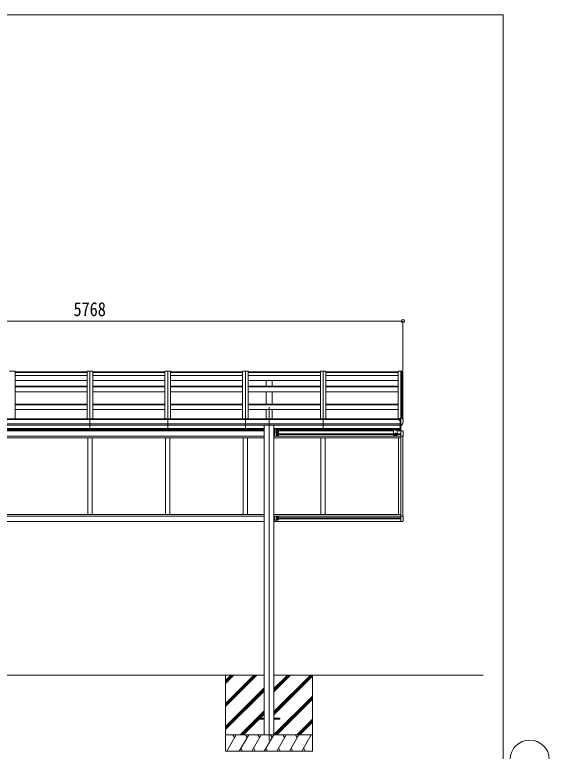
# Model space of a CAD drawing. Units: millimetres at full size, sheet at 1:30; details may follow other scales. Extents: x -8385 to 8479, y -5853 to 5787.
# Drawn here: x 3553 to 8479, y -1006 to 5787 of the extents above; entities that cross this region are included whole.
import ezdxf
from ezdxf.enums import TextEntityAlignment as Align

# ---------------------------------------------------------------- set-up
doc = ezdxf.new("R2010")
doc.units = ezdxf.units.MM
doc.header["$LTSCALE"] = 30
doc.header["$PDMODE"] = 32
doc.header["$PDSIZE"] = 30
for name, color, linetype, lineweight in [('0-0_0', 7, 'Continuous', 9), ('0-1_本体', 4, 'Continuous', 9), ('0-2_部品', 7, 'Continuous', 9), ('0-8_PARTS2', 2, 'Continuous', 9), ('0-A_寸法', 6, 'Continuous', 9), ('1-1_GLASS', 4, 'Continuous', 9), ('1-2_GLASS_SEAL', 7, 'Continuous', 9), ('F-0_240', 7, 'Continuous', 9)]:
    doc.layers.add(name, color=color, linetype=linetype, lineweight=lineweight)
doc.styles.add('ＭＳ ゴシック', font='')
doc.styles.get('ＭＳ ゴシック').set_extended_font_data('MS Gothic')

msp = doc.modelspace()

# ---------------------------------------------------------------- linework, layer by layer
at = {"layer": '0-0_0'}
for p, q in [((2641.24, -304.56), (5850.84, -304.56)), ((5496.04, -353.16), (5544.63, -304.56)), ((5496.04, -367.3), (5558.77, -304.56)), ((5496.04, -381.44), (5572.92, -304.56)), ((5496.04, -593.57), (5785.05, -304.56)), ((5496.04, -579.43), (5770.91, -304.56)), ((5496.04, -565.29), (5756.77, -304.56)), ((5496.04, -304.56), (5496.04, -1004.56)), ((5941.24, -428.46), (6065.13, -304.56)), ((5941.24, -442.6), (6079.27, -304.56)), ((5941.24, -456.74), (6093.42, -304.56)), ((5941.24, -654.73), (6291.41, -304.56)), ((5941.24, -640.59), (6277.27, -304.56)), ((5941.24, -304.56), (7869.1, -304.56)), ((5941.24, -668.87), (6296.04, -314.08)), ((6296.04, -304.56), (6296.04, -1004.56)), ((5496.04, -777.42), (5850.84, -422.62)), ((5496.04, -791.56), (5850.84, -436.77)), ((5496.04, -805.71), (5850.84, -450.91)), ((5941.24, -852.72), (6296.04, -497.92)), ((5953.54, -854.56), (6296.04, -512.07)), ((5967.68, -854.56), (6296.04, -526.21)), ((5631.03, -854.56), (5850.84, -634.75)), ((5799.68, -700.05), (5850.84, -648.9)), ((5813.82, -700.05), (5850.84, -663.04)), ((5645.17, -854.56), (5796.04, -703.7)), ((5659.31, -854.56), (5804.82, -709.05)), ((6151.53, -854.56), (6296.04, -710.05)), ((6165.67, -854.56), (6296.04, -724.2)), ((6179.81, -854.56), (6296.04, -738.34)), ((6296.04, -854.56), (5496.04, -854.56)), ((5506.32, -1004.56), (5592.93, -854.56)), ((5577.93, -880.54), (5562.93, -854.56)), ((5621.79, -1004.56), (5708.4, -854.56)), ((5693.4, -880.55), (5678.39, -854.56)), ((5737.26, -1004.56), (5823.87, -854.56)), ((5808.87, -880.54), (5793.86, -854.56)), ((5852.73, -1004.56), (5939.34, -854.56)), ((5924.34, -880.54), (5909.33, -854.56)), ((5968.2, -1004.56), (6054.81, -854.56)), ((6039.81, -880.54), (6024.81, -854.56)), ((6083.67, -1004.56), (6170.28, -854.56)), ((6140.28, -854.56), (6155.28, -880.54)), ((6199.14, -1004.56), (6285.75, -854.56)), ((5496.04, -1004.56), (6296.04, -1004.56)), ((5636.79, -978.58), (5651.79, -1004.56)), ((5752.26, -978.58), (5767.26, -1004.56)), ((5867.73, -978.58), (5882.73, -1004.56)), ((5983.2, -978.58), (5998.2, -1004.56)), ((6098.67, -978.58), (6113.67, -1004.56)), ((6214.14, -978.58), (6229.14, -1004.56))]:
    msp.add_line(p, q, dxfattribs=at)
at = {"layer": '0-1_本体'}
for p, q in [((3555.04, 2500.66), (3505.04, 2500.66)), ((3555.04, 2500.66), (3555.04, 2061.36)), ((4221.04, 2494.57), (3555.04, 2494.57)), ((3555.04, 2487.66), (4221.04, 2487.66)), ((3555.04, 2460.94), (4221.04, 2460.94)), ((3555.04, 2458.36), (4221.04, 2458.36)), ((4221.04, 2500.66), (4221.04, 2061.36)), ((4271.04, 2500.66), (4221.04, 2500.66)), ((4271.04, 2500.66), (4271.04, 2061.36)), ((4937.04, 2494.57), (4271.04, 2494.57)), ((4271.04, 2487.66), (4937.04, 2487.66)), ((4271.04, 2460.94), (4937.04, 2460.94)), ((4271.04, 2458.36), (4937.04, 2458.36)), ((4937.04, 2500.66), (4937.04, 2061.36)), ((4987.04, 2500.66), (4937.04, 2500.66)), ((4987.04, 2500.66), (4987.04, 2061.36)), ((5653.04, 2494.57), (4987.04, 2494.57)), ((4987.04, 2487.66), (5653.04, 2487.66)), ((4987.04, 2460.94), (5653.04, 2460.94)), ((4987.04, 2458.36), (5653.04, 2458.36)), ((5653.04, 2500.66), (5653.04, 2061.36)), ((5703.04, 2500.66), (5653.04, 2500.66)), ((6369.03, 2494.57), (5703.03, 2494.57)), ((5703.04, 2500.66), (5703.04, 2061.36)), ((5703.04, 2487.66), (6369.04, 2487.66)), ((5703.04, 2460.94), (6369.04, 2460.94)), ((5703.04, 2458.36), (6369.04, 2458.36)), ((6369.04, 2500.66), (6369.04, 2061.36)), ((6419.04, 2500.66), (6369.04, 2500.66)), ((6419.04, 2500.66), (6419.04, 2061.36)), ((7085.03, 2494.57), (6419.04, 2494.57)), ((6419.04, 2487.66), (7085.04, 2487.66)), ((6419.04, 2460.94), (7085.04, 2460.94)), ((6419.04, 2458.36), (7085.04, 2458.36)), ((7085.04, 2500.66), (7085.04, 2054.66)), ((7120.96, 2500.45), (7120.34, 2498.83)), ((7121.03, 2500.57), (7121.03, 2064.84)), ((7129.09, 2500.23), (7121.25, 2500.64)), ((7130.03, 2499.35), (7130.04, 2058.29)), ((3555.04, 2413.62), (4221.04, 2413.62)), ((4271.04, 2413.62), (4937.04, 2413.62)), ((4987.04, 2413.62), (5653.04, 2413.62)), ((5703.04, 2413.62), (6369.04, 2413.62)), ((5868.54, 2359.89), (5868.54, 2413.62)), ((5923.54, 2359.89), (5923.54, 2413.62)), ((6419.04, 2413.62), (7085.04, 2413.62)), ((3555.04, 2359.89), (4221.04, 2359.89)), ((3555.04, 2354.32), (4221.04, 2354.32)), ((3555.04, 2310.33), (4221.04, 2310.33)), ((4271.04, 2359.89), (4937.04, 2359.89)), ((4271.04, 2354.32), (4937.04, 2354.32)), ((4271.04, 2310.33), (4937.04, 2310.33)), ((4987.04, 2359.89), (5653.04, 2359.89)), ((4987.04, 2354.32), (5653.04, 2354.32)), ((4987.04, 2310.33), (5653.04, 2310.33)), ((5703.04, 2359.89), (6369.04, 2359.89)), ((5703.04, 2354.32), (6369.04, 2354.32)), ((5703.04, 2310.33), (6369.04, 2310.33)), ((5868.54, 2196.24), (5868.54, 2310.33)), ((5923.54, 2196.24), (5923.54, 2310.33)), ((6419.04, 2359.89), (7085.04, 2359.89)), ((6419.04, 2354.32), (7085.04, 2354.32)), ((6419.04, 2310.33), (7085.04, 2310.33)), ((3555.04, 2196.24), (4221.04, 2196.24)), ((3555.04, 2189.44), (4221.04, 2189.44)), ((4271.04, 2196.24), (4937.04, 2196.24)), ((4271.04, 2189.44), (4937.04, 2189.44)), ((4987.04, 2196.24), (5653.04, 2196.24)), ((4987.04, 2189.44), (5653.04, 2189.44)), ((5703.04, 2196.24), (6369.04, 2196.24)), ((5703.04, 2189.44), (6369.04, 2189.44)), ((6419.04, 2196.24), (7085.04, 2196.24)), ((6419.04, 2189.44), (7085.04, 2189.44)), ((3555.04, 2145.89), (4221.04, 2145.89)), ((4271.04, 2145.89), (4937.04, 2145.89)), ((4987.04, 2145.89), (5653.04, 2145.89)), ((5703.04, 2145.89), (6369.04, 2145.89)), ((5868.54, 2061.36), (5868.54, 2145.89)), ((5923.54, 2061.36), (5923.54, 2145.89)), ((6419.04, 2145.89), (7085.04, 2145.89)), ((7103.53, 2054.66), (1388.54, 2054.66)), ((7080.04, 2061.36), (1412.04, 2061.36)), ((7080.04, 2054.66), (7080.04, 2061.36)), ((1388.54, 2013.43), (7103.53, 2013.43)), ((7103.53, 2001.59), (1388.54, 2001.66)), ((5850.84, 2001.5), (5850.84, -854.58)), ((5941.24, 2001.5), (5941.24, -854.58))]:
    msp.add_line(p, q, dxfattribs=at)
msp.add_lwpolyline([(7120.34, 2064.84), (7120.34, 2500.66), (7085.04, 2500.66)], dxfattribs=at)
msp.add_circle((7096.06, 2049.92), 3, dxfattribs=at)
for centre, radius, start, end in [((7121.24, 2500.34), 0.301, 87.13321, 158.93673), ((7129.04, 2499.24), 1, 6.67014, 87)]:
    msp.add_arc(centre, radius, start, end, dxfattribs=at)
at = {"layer": '0-2_部品'}
for p, q in [((7093.53, 2058.99), (7093.53, 2054.66)), ((7093.54, 2058.99), (7093.54, 2054.66)), ((7108.53, 2060.15), (7094.53, 2060.1)), ((7108.54, 2060.15), (7094.54, 2060.1)), ((7098.03, 2060.11), (7098.03, 2062.01)), ((7098.04, 2060.11), (7098.04, 2062.01)), ((7098.53, 2049.92), (7098.23, 2049.92)), ((7098.54, 2049.92), (7098.24, 2049.92)), ((7099.06, 2049.92), (7098.53, 2049.92)), ((7099.06, 2049.92), (7098.54, 2049.92)), ((7098.86, 2062.42), (7108.53, 2063.14)), ((7098.86, 2062.42), (7108.54, 2063.14)), ((7103.53, 2055.11), (7110.03, 2055.5)), ((7103.54, 2055.11), (7110.04, 2055.5)), ((7108.53, 2063.92), (7110.03, 2063.92)), ((7108.53, 2063.92), (7108.53, 2057.75)), ((7108.54, 2063.92), (7110.04, 2063.92)), ((7108.54, 2063.92), (7108.54, 2057.75)), ((7110.03, 1996.34), (7110.03, 2064.84)), ((7110.04, 1996.34), (7110.04, 2064.84)), ((7125.13, 2064.27), (7129.19, 2058.46)), ((7125.13, 2064.27), (7129.19, 2058.46)), ((7132.03, 2055.47), (7132.03, 2054.84)), ((7132.04, 2055.47), (7132.04, 2054.84)), ((7103.53, 1999.54), (7109.03, 1999.54)), ((7103.54, 1999.54), (7109.04, 1999.54)), ((7109.53, 1998.54), (7109.03, 1999.54)), ((7109.54, 1998.54), (7109.04, 1999.54)), ((7110.03, 1998.54), (7109.53, 1998.54)), ((7110.04, 1998.54), (7109.54, 1998.54)), ((7111.53, 1996.43), (7110.03, 1996.34)), ((7111.54, 1996.43), (7110.04, 1996.34)), ((7111.53, 1996.43), (7115.24, 1996.66)), ((7111.54, 1996.43), (7115.24, 1996.66)), ((7117.66, 1998.15), (7127.4, 2013.53)), ((7117.66, 1998.15), (7127.4, 2013.53))]:
    msp.add_line(p, q, dxfattribs=at)
at = {"layer": '0-2_部品', "color": 4}
for p, q in [((5795.84, -700.05), (5795.84, -709.05)), ((5795.84, -700.05), (5850.84, -700.05)), ((5795.84, -709.05), (5850.84, -709.05)), ((5940.84, -700.05), (5995.84, -700.05)), ((5940.84, -709.05), (5995.84, -709.05)), ((5995.84, -700.05), (5995.84, -709.05))]:
    msp.add_line(p, q, dxfattribs=at)
at = {"layer": '0-2_部品'}
for points in [[(7093.53, 2051.54), (7093.53, 2049.92), (7093.06, 2049.92)], [(7093.54, 2051.54), (7093.54, 2049.92), (7093.06, 2049.92)], [(7098.23, 2051.11), (7098.23, 2049.92), (7093.53, 2049.92)], [(7098.24, 2051.11), (7098.24, 2049.92), (7093.54, 2049.92)], [(7098.86, 2062.42), (7098.69, 2062.4), (7098.53, 2062.37), (7098.39, 2062.33), (7098.27, 2062.28), (7098.17, 2062.22), (7098.1, 2062.15), (7098.05, 2062.08), (7098.03, 2062.01)], [(7098.86, 2062.42), (7098.69, 2062.4), (7098.54, 2062.37), (7098.39, 2062.33), (7098.27, 2062.28), (7098.17, 2062.22), (7098.1, 2062.15), (7098.05, 2062.08), (7098.04, 2062.01)], [(7103.53, 1999.54), (7103.53, 2057.75), (7108.53, 2057.75)], [(7103.54, 1999.54), (7103.54, 2057.75), (7108.54, 2057.75)], [(7110.03, 2064.84), (7122.03, 2064.84), (7124.37, 2064.7)], [(7110.04, 2064.84), (7122.04, 2064.84), (7124.37, 2064.7)], [(7110.03, 2010.23), (7106.87, 2010.64), (7103.53, 2011.07)], [(7110.04, 2010.23), (7106.87, 2010.64), (7103.54, 2011.07)]]:
    msp.add_lwpolyline(points, dxfattribs=at)
for centre, radius, start, end in [((7096.03, 2049.92), 2.5, 28.35764, 180), ((7096.04, 2049.92), 2.5, 28.35764, 180), ((7096.03, 2049.92), 2.5, 0, 28.35764), ((7096.04, 2049.92), 2.5, 0, 28.35764), ((7124.31, 2063.7), 1, 35, 86.5), ((7124.31, 2063.7), 1, 35, 86.5), ((6939.54, 2054.84), 192.49, 347.8767, 359.9992), ((6939.54, 2054.84), 192.49, 347.8767, 359.9992), ((7129.03, 2055.47), 3, 0, 87), ((7129.04, 2055.47), 3, 0, 87), ((7115.06, 1999.65), 3, 273.5, 330), ((7115.06, 1999.65), 3, 273.5, 330), ((7124.81, 2015.03), 3, 330, 348.16652), ((7124.81, 2015.03), 3, 330, 348.16652)]:
    msp.add_arc(centre, radius, start, end, dxfattribs=at)
for centre in [(7094.53, 2058.99), (7094.54, 2058.99)]:
    msp.add_ellipse(centre, major_axis=(0.02, 1.1), ratio=0.906239, start_param=0.0206394, end_param=1.5914357, dxfattribs=at)
at = {"layer": '0-8_PARTS2'}
for p, q in [((4246.04, 2497.51), (4246.04, 1978.23)), ((4962.04, 2497.51), (4962.04, 1978.23)), ((5678.04, 2497.51), (5678.04, 1978.23)), ((6394.04, 2497.51), (6394.04, 1978.23)), ((7110.04, 2497.51), (7110.04, 1978.23)), ((5896.04, 2167.04), (5896.04, -908.2))]:
    msp.add_line(p, q, dxfattribs=at)
at = {"layer": '0-A_寸法'}
for p, q in [((1362.04, 2962.35), (7130.04, 2962.35)), ((7130.04, 2962.35), (7130.04, 2506.77))]:
    msp.add_line(p, q, dxfattribs=at)
msp.add_point((7130.04, 2962.35), dxfattribs=at)
at = {"layer": '1-1_GLASS'}
for p, q in [((2641.24, 1970.05), (5850.84, 1970.05)), ((2641.24, 1966.55), (5850.84, 1966.55)), ((2641.24, 1957.55), (5850.84, 1957.55)), ((2641.24, 1954.05), (5850.84, 1954.05)), ((5850.84, 1949.05), (2641.24, 1949.05)), ((5981.24, 1970.05), (7045.77, 1970.05)), ((5983.21, 1966.55), (7042.77, 1966.55)), ((5983.24, 1957.55), (7042.77, 1957.55)), ((5983.24, 1954.05), (7042.77, 1954.05)), ((7042.77, 1949.05), (5983.24, 1949.05)), ((5983.24, 1923.05), (7042.77, 1923.05)), ((5983.24, 1914.05), (7042.77, 1914.05)), ((7074.77, 1970.05), (7110.27, 1970.05)), ((7077.77, 1966.55), (7110.27, 1966.55)), ((7077.77, 1957.55), (7110.27, 1957.55)), ((7077.77, 1954.05), (7110.27, 1954.05)), ((7110.27, 1949.05), (7077.77, 1949.05)), ((7077.77, 1923.05), (7110.27, 1923.05)), ((7077.77, 1914.05), (7110.27, 1914.05)), ((7110.27, 1949.75), (7110.27, 1749.55)), ((2641.24, 1900.55), (5850.84, 1900.55)), ((2641.24, 1884.55), (5850.84, 1884.55)), ((4226.04, 1884.55), (4226.04, 1814.55)), ((4226.04, 1884.55), (4226.04, 1177.55)), ((4266.04, 1884.55), (4266.04, 1814.55)), ((4266.04, 1884.55), (4266.04, 1177.55)), ((4942.04, 1884.55), (4942.04, 1814.55)), ((4942.04, 1884.55), (4942.04, 1177.55)), ((4982.04, 1884.55), (4982.04, 1814.55)), ((4982.04, 1884.55), (4982.04, 1177.55)), ((5658.04, 1884.55), (5658.04, 1814.55)), ((5658.04, 1884.55), (5658.04, 1177.55)), ((5698.04, 1884.55), (5698.04, 1814.55)), ((5698.04, 1884.55), (5698.04, 1177.55)), ((7110.27, 1900.55), (5941.24, 1900.55)), ((5941.24, 1884.55), (7110.27, 1884.55)), ((6374.04, 1884.55), (6374.04, 1814.55)), ((6374.04, 1884.55), (6374.04, 1177.55)), ((6414.04, 1884.55), (6414.04, 1814.55)), ((6414.04, 1884.55), (6414.04, 1177.55)), ((7090.27, 1884.55), (7090.27, 1814.55)), ((7090.27, 1884.55), (7090.27, 1814.55)), ((7090.27, 1884.55), (7090.27, 1177.55)), ((7090.27, 1884.55), (7090.27, 1177.55)), ((7110.27, 1884.55), (7110.27, 1112.55)), ((7130.27, 1900.35), (7130.27, 1798.75)), ((7130.27, 1884.55), (7130.27, 1161.74)), ((2641.24, 1177.55), (5850.84, 1177.55)), ((2641.24, 1161.55), (5850.84, 1161.55)), ((5941.24, 1177.55), (7110.27, 1177.55)), ((5941.24, 1161.55), (7110.27, 1161.55)), ((7110.27, 1177.55), (7110.27, 1161.55)), ((2641.24, 1113.05), (5850.84, 1113.05)), ((5941.24, 1113.05), (7110.27, 1113.05)), ((5983.24, 1148.05), (7110.27, 1148.05)), ((5983.24, 1139.05), (7110.27, 1139.05))]:
    msp.add_line(p, q, dxfattribs=at)
at = {"layer": '1-2_GLASS_SEAL'}
for p, q in [((5941.24, 1971.35), (5941.24, 1936.35)), ((5978.24, 1971.35), (5941.24, 1971.35)), ((5943.74, 1971.35), (5943.74, 1936.35)), ((7046.77, 1971.35), (7042.77, 1967.35)), ((7073.77, 1971.35), (7046.77, 1971.35)), ((7073.77, 1971.35), (7077.77, 1967.35)), ((7104.77, 1970.35), (7104.77, 1999.55)), ((7110.27, 1996.35), (7110.27, 1949.84)), ((7111.77, 1949.84), (7111.77, 1996.44)), ((5941.24, 1936.35), (5941.24, 1901.35)), ((5978.24, 1936.35), (5941.24, 1936.35)), ((5978.24, 1936.35), (5941.24, 1936.35)), ((5944.24, 1958.85), (5943.74, 1958.93)), ((5943.74, 1953.85), (5950.74, 1953.85)), ((5944.24, 1940.85), (5943.74, 1940.93)), ((5943.74, 1936.35), (5943.74, 1901.35)), ((5944.24, 1923.85), (5943.74, 1923.93)), ((5943.74, 1918.85), (5950.74, 1918.85)), ((5944.24, 1905.85), (5943.74, 1905.93)), ((5944.24, 1966.85), (5945.04, 1966.7)), ((5944.24, 1958.85), (5945.04, 1958.99)), ((5944.24, 1948.85), (5945.04, 1948.7)), ((5944.24, 1940.85), (5945.04, 1940.99)), ((5944.24, 1931.85), (5945.04, 1931.7)), ((5944.24, 1923.85), (5945.04, 1923.99)), ((5944.24, 1913.85), (5945.04, 1913.7)), ((5944.24, 1905.85), (5945.04, 1905.99)), ((5983.24, 1966.35), (5983.24, 1941.35)), ((5983.24, 1931.35), (5983.24, 1906.35)), ((7042.77, 1967.35), (7042.77, 1913.85)), ((7046.77, 1909.85), (7042.77, 1913.85)), ((7073.77, 1909.85), (7046.77, 1909.85)), ((7060.27, 1926.35), (7053.77, 1922.6)), ((7053.77, 1922.6), (7053.77, 1915.09)), ((7053.77, 1915.09), (7060.27, 1911.34)), ((7066.77, 1922.6), (7060.27, 1926.35)), ((7060.27, 1911.34), (7066.77, 1915.09)), ((7066.77, 1915.09), (7066.77, 1922.6)), ((7073.77, 1909.85), (7077.77, 1913.85)), ((7077.77, 1913.85), (7077.77, 1967.35)), ((7110.27, 1949.85), (7125.55, 1949.04)), ((7130.77, 1943.55), (7130.77, 1900.65)), ((5978.24, 1901.35), (5941.24, 1901.35)), ((7110.27, 1900.65), (7130.77, 1900.65)), ((5978.24, 1161.34), (5941.24, 1161.34)), ((5941.24, 1161.34), (5941.24, 1126.34)), ((5943.74, 1161.34), (5943.74, 1126.34)), ((5944.24, 1156.84), (5943.74, 1156.76)), ((5943.74, 1156.76), (5943.74, 1148.93)), ((5943.98, 1154.03), (5946.21, 1155.14)), ((5944.24, 1156.84), (5945.04, 1156.7)), ((5944.24, 1148.84), (5944.24, 1156.84)), ((5983.24, 1156.34), (5983.24, 1131.34)), ((7110.27, 1162.04), (7130.77, 1162.04)), ((7130.77, 1119.13), (7130.77, 1162.04)), ((5978.24, 1126.34), (5941.24, 1126.34)), ((5943.35, 1152.84), (5943.98, 1154.03)), ((5943.35, 1152.84), (5943.98, 1151.66)), ((5943.35, 1134.84), (5943.98, 1136.03)), ((5943.35, 1134.84), (5943.98, 1133.66)), ((5944.24, 1148.84), (5943.74, 1148.93)), ((5943.74, 1148.84), (5950.74, 1143.84)), ((5944.24, 1138.84), (5943.74, 1138.76)), ((5943.74, 1138.76), (5943.74, 1130.93)), ((5944.24, 1130.84), (5943.74, 1130.93)), ((5943.98, 1151.66), (5946.21, 1150.54)), ((5943.98, 1136.03), (5946.21, 1137.14)), ((5943.98, 1133.66), (5946.21, 1132.54)), ((5944.24, 1148.84), (5945.04, 1148.99)), ((5944.24, 1138.84), (5945.04, 1138.7)), ((5944.24, 1130.84), (5944.24, 1138.84)), ((5944.24, 1130.84), (5945.04, 1130.99)), ((5966.74, 1147.6), (5973.24, 1151.35)), ((5966.74, 1140.09), (5966.74, 1147.6)), ((5973.24, 1136.34), (5966.74, 1140.09)), ((5973.24, 1151.35), (5979.74, 1147.6)), ((5979.74, 1140.09), (5973.24, 1136.34)), ((5979.74, 1147.6), (5979.74, 1140.09)), ((7110.27, 1112.84), (7125.55, 1113.64))]:
    msp.add_line(p, q, dxfattribs=at)
for points in [[(5943.35, 1962.85), (5943.98, 1964.03), (5946.21, 1965.15)], [(5943.35, 1962.85), (5943.98, 1961.66), (5946.21, 1960.55)], [(5943.35, 1944.85), (5943.98, 1946.03), (5946.21, 1947.15)], [(5943.35, 1944.85), (5943.98, 1943.66), (5946.21, 1942.55)], [(5943.35, 1927.85), (5943.98, 1929.03), (5946.21, 1930.15)], [(5943.35, 1927.85), (5943.98, 1926.66), (5946.21, 1925.55)], [(5943.35, 1909.85), (5943.98, 1911.03), (5946.21, 1912.15)], [(5943.35, 1909.85), (5943.98, 1908.66), (5946.21, 1907.55)], [(5944.24, 1958.85), (5944.24, 1966.85), (5943.74, 1966.76), (5943.74, 1958.93)], [(5943.74, 1958.85), (5950.74, 1953.85), (5943.74, 1948.85)], [(5944.24, 1940.85), (5944.24, 1948.85), (5943.74, 1948.76), (5943.74, 1940.93)], [(5944.24, 1923.85), (5944.24, 1931.85), (5943.74, 1931.76), (5943.74, 1923.93)], [(5943.74, 1923.85), (5950.74, 1918.85), (5943.74, 1913.85)], [(5944.24, 1905.85), (5944.24, 1913.85), (5943.74, 1913.76), (5943.74, 1905.93)], [(7053.77, 1966.1), (7060.27, 1969.85), (7066.77, 1966.1)], [(7066.77, 1966.1), (7066.77, 1958.59), (7060.27, 1954.84), (7053.77, 1958.59), (7053.77, 1966.1)], [(5943.74, 1143.84), (5950.74, 1143.84), (5943.74, 1138.84)]]:
    msp.add_lwpolyline(points, dxfattribs=at)
for points in [[(5966.24, 1954.84), (5959.74, 1958.59), (5959.74, 1966.1), (5966.24, 1969.85), (5972.74, 1966.1), (5972.74, 1958.59)], [(5973.24, 1911.34), (5966.74, 1915.09), (5966.74, 1922.6), (5973.24, 1926.35), (5979.74, 1922.6), (5979.74, 1915.09)]]:
    msp.add_lwpolyline(points, close=True, dxfattribs=at)
for centre, radius in [((5966.24, 1962.35), 8.5), ((7060.27, 1962.35), 8.5), ((5966.24, 1962.35), 7.5), ((5966.24, 1962.35), 6.5), ((5966.24, 1945.35), 4.25), ((5973.24, 1918.85), 8.5), ((5973.24, 1918.85), 7.5), ((5973.24, 1918.85), 6.5), ((7060.27, 1918.85), 8.5), ((7060.27, 1962.35), 7.5), ((7060.27, 1918.85), 7.5), ((7060.27, 1962.35), 6.5), ((7060.27, 1918.85), 6.5), ((5973.24, 1143.84), 8.5), ((5973.24, 1143.84), 7.5), ((5973.24, 1143.84), 6.5)]:
    msp.add_circle(centre, radius, dxfattribs=at)
for centre, radius, start, end in [((5978.24, 1966.35), 5, 0, 90), ((5944.88, 1965.82), 0.9, 32.05588, 80), ((5944.88, 1959.87), 0.9, 280, 327.94412), ((5944.88, 1947.82), 0.9, 32.05588, 80), ((5944.88, 1941.87), 0.9, 280, 327.94412), ((5944.88, 1930.82), 0.9, 32.05588, 80), ((5944.88, 1924.87), 0.9, 280, 327.94412), ((5944.88, 1912.82), 0.9, 32.05588, 80), ((5944.88, 1906.87), 0.9, 280, 327.94412), ((5940.14, 1962.85), 6.5, 327.94412, 32.05588), ((5940.14, 1944.85), 6.5, 327.94412, 32.05588), ((5940.14, 1927.85), 6.5, 327.94412, 32.05588), ((5940.14, 1909.85), 6.5, 327.94412, 32.05588), ((5966.24, 1927.35), 4.25, 353.70569, 265.23923), ((5966.24, 1910.35), 4.25, 94.76077, 6.29431), ((5973.24, 1953.85), 4.25, 173.70569, 85.23923), ((5978.24, 1941.35), 5, 270, 0), ((5978.24, 1931.35), 5, 0, 90), ((5978.24, 1906.35), 5, 270, 0), ((7125.27, 1943.55), 5.5, 0, 87), ((5944.88, 1155.82), 0.9, 32.05588, 80), ((5940.14, 1152.84), 6.5, 327.94412, 32.05588), ((5966.24, 1152.34), 4.25, 353.70569, 265.23923), ((5978.24, 1156.34), 5, 0, 90), ((5944.88, 1149.87), 0.9, 280, 327.94412), ((5944.88, 1137.82), 0.9, 32.05588, 80), ((5944.88, 1131.87), 0.9, 280, 327.94412), ((5940.14, 1134.84), 6.5, 327.94412, 32.05588), ((5966.24, 1135.34), 4.25, 94.76077, 6.29431), ((5978.24, 1131.34), 5, 270, 0), ((7125.27, 1119.13), 5.5, 273, 0)]:
    msp.add_arc(centre, radius, start, end, dxfattribs=at)
at = {"layer": 'F-0_240', "color": 5}
for p, q in [((-8385.45, 5787.34), (8054.55, 5787.34)), ((8054.55, 5787.34), (8054.55, -5852.66))]:
    msp.add_line(p, q, dxfattribs=at)
at = {"layer": 'F-0_240', "color": 4}
msp.add_circle((8298.66, -1082.66), 180, dxfattribs=at)

# ---------------------------------------------------------------- texts
at = {"layer": '0-A_寸法', "color": 7, "style": 'ＭＳ ゴシック', "width": 0.85}
msp.add_text('5768', height=129, dxfattribs=at).set_placement((4094.04, 2968.35), align=Align.BOTTOM_LEFT)

doc.saveas('drawing.dxf')
